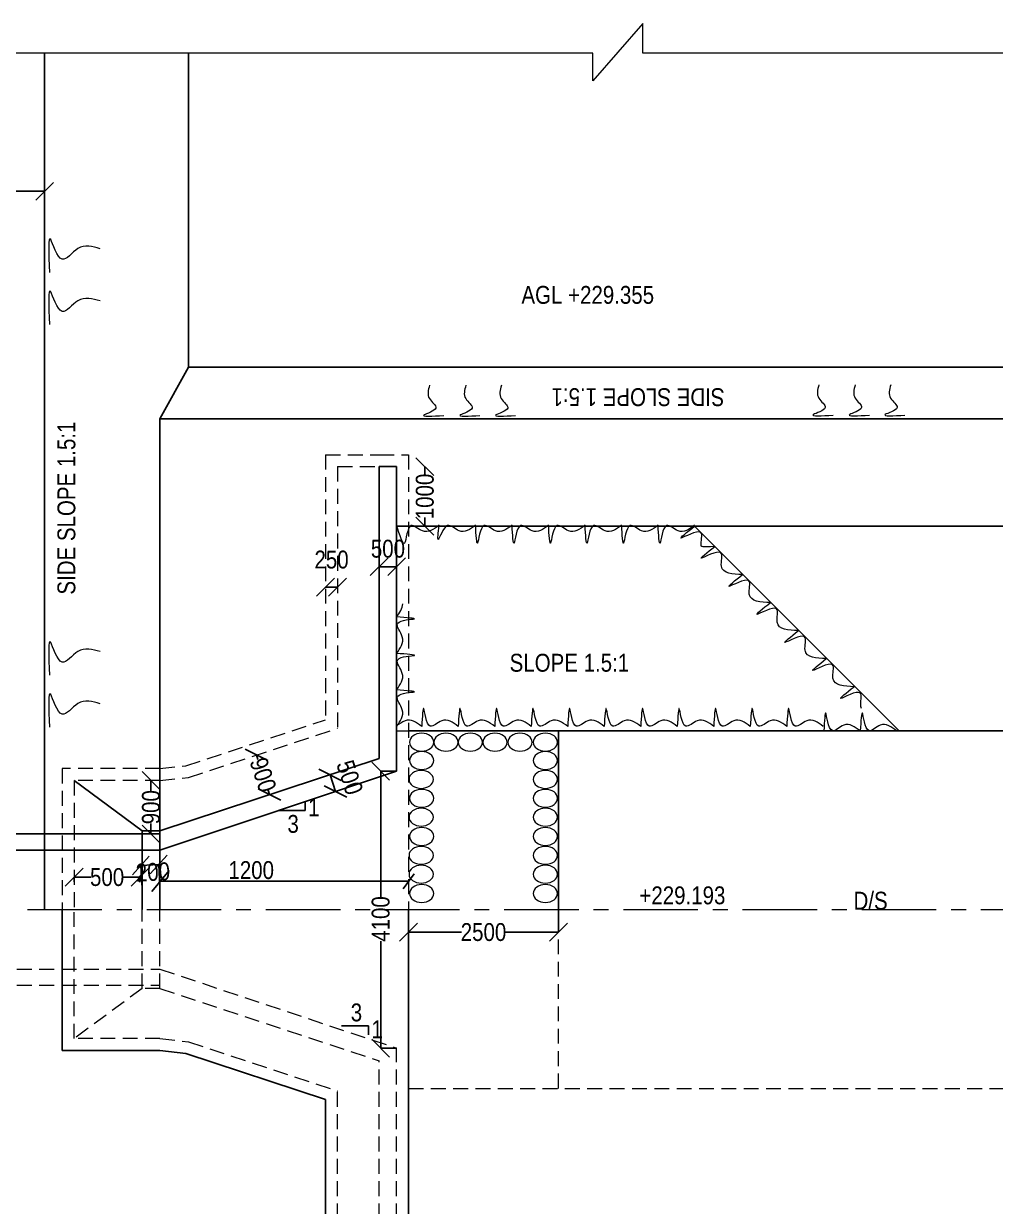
# Model space of a CAD drawing. Header units: inches. Extents: x -679659 to -166014, y 467767 to 1078123.
# Drawn here: x -210514 to -194208, y 486993 to 506843 of the extents above; entities that cross this region are included whole.
import ezdxf
from ezdxf.enums import TextEntityAlignment as Align

# ---------------------------------------------------------------- set-up
doc = ezdxf.new("R2010")
doc.units = ezdxf.units.IN
doc.header["$LTSCALE"] = 1000
doc.header["$MEASUREMENT"] = 0
doc.linetypes.add('CENTER', pattern=[2, 1.25, -0.25, 0.25, -0.25])
doc.linetypes.add('HIDDEN', pattern=[0.375, 0.25, -0.125])
doc.layers.add('STEEL', color=5, linetype='Continuous')
doc.styles.add('ARIAL NARROW', font='ARIALN.TTF')
doc.dimstyles.new('STANDARD$0', dxfattribs={"dimscale": 88.888889, "dimtxt": 0.02, "dimasz": 0.02, "dimexe": 0.05, "dimexo": 0.1, "dimgap": 0.002, "dimtad": 2, "dimdec": 0, "dimzin": 1, "dimdsep": 46, "dimtxsty": 'Standard', "dimblk": 'OBLIQUE', "dimcen": 0.09, "dimadec": 0, "dimazin": 0, "dimtfac": 1, "dimtdec": 4, "dimtofl": 0, "dimtmove": 0, "dimatfit": 3, "dimfxl": 1, "dimtolj": 1, "dimtzin": 1, "dimarcsym": 0})

# ---------------------------------------------------------------- blocks, each defined once
blk = doc.blocks.new('_Oblique')
at = {"color": 0, "linetype": 'ByBlock', "lineweight": -2}
blk.add_line((-0.5, -0.5), (0.5, 0.5), dxfattribs=at)
blk = doc.blocks.new('*D52')
at = {"layer": 'Defpoints', "color": 0, "transparency": 16777216}
for p in [(-203781, 499408), (-203781, 499408), (-203781, 498408)]:
    blk.add_point(p, dxfattribs=at)
at = {"layer": 'STEEL', "color": 0, "lineweight": -2, "transparency": 16777216}
for p, q in [((-203782, 499408), (-203783, 499408)), ((-203781, 499408), (-203781, 499264)), ((-203781, 498408), (-203781, 498553)), ((-203782, 498408), (-203783, 498408))]:
    blk.add_line(p, q, dxfattribs=at)
at = {"layer": 'STEEL', "color": 0, "lineweight": -2, "transparency": 16777216, "xscale": 300, "yscale": 300, "zscale": 300}
for p, rotation in [((-203781, 499408), 90), ((-203781, 498408), 270)]:
    blk.add_blockref('_Oblique', p, dxfattribs=dict(at, rotation=rotation))
at = {"layer": 'STEEL', "color": 0, "lineweight": 9, "transparency": 16777216, "insert": (-203781, 498908), "char_height": 300, "attachment_point": 5, "rotation": 90, "style": 'ARIAL NARROW'}
blk.add_mtext('\\A1;1000', dxfattribs=at)
blk = doc.blocks.new('*D68')
at = {"layer": 'Defpoints', "color": 0, "transparency": 16777216}
for p in [(-208377, 494140), (-208377, 494140), (-208377, 493243)]:
    blk.add_point(p, dxfattribs=at)
at = {"layer": 'STEEL', "color": 0, "lineweight": -2, "transparency": 16777216}
for p, q in [((-208378, 494140), (-208378, 494140)), ((-208377, 494140), (-208377, 493964)), ((-208377, 493243), (-208377, 493420)), ((-208378, 493243), (-208378, 493243))]:
    blk.add_line(p, q, dxfattribs=at)
at = {"layer": 'STEEL', "color": 0, "lineweight": -2, "transparency": 16777216, "xscale": 300, "yscale": 300, "zscale": 300}
for p, rotation in [((-208377, 494140), 90), ((-208377, 493243), 270)]:
    blk.add_blockref('_Oblique', p, dxfattribs=dict(at, rotation=rotation))
at = {"layer": 'STEEL', "color": 0, "lineweight": 9, "transparency": 16777216, "insert": (-208377, 493692), "char_height": 300, "attachment_point": 5, "rotation": 90, "style": 'ARIAL NARROW'}
blk.add_mtext('\\A1;900', dxfattribs=at)
blk = doc.blocks.new('*D69')
at = {"layer": 'Defpoints', "color": 0, "transparency": 16777216}
for p in [(-206606, 494569), (-206606, 494569), (-206387, 493904)]:
    blk.add_point(p, dxfattribs=at)
at = {"layer": 'STEEL', "color": 0, "lineweight": -2, "transparency": 16777216}
for p, q in [((-206607, 494568), (-206607, 494568)), ((-206606, 494569), (-206582, 494494)), ((-206387, 493904), (-206412, 493978)), ((-206388, 493904), (-206388, 493903))]:
    blk.add_line(p, q, dxfattribs=at)
at = {"layer": 'STEEL', "color": 0, "lineweight": -2, "transparency": 16777216, "xscale": 300, "yscale": 300, "zscale": 300}
for p, rotation in [((-206606, 494569), 108.2433428618442), ((-206387, 493904), 288.2433428618442)]:
    blk.add_blockref('_Oblique', p, dxfattribs=dict(at, rotation=rotation))
at = {"layer": 'STEEL', "color": 0, "lineweight": 9, "transparency": 16777216, "insert": (-206497, 494236), "char_height": 300, "attachment_point": 5, "rotation": 288.2433, "style": 'ARIAL NARROW'}
blk.add_mtext('\\A1;900', dxfattribs=at)
blk = doc.blocks.new('*D61')
at = {"layer": 'Defpoints', "color": 0, "transparency": 16777216}
for p in [(-205373, 494238), (-205280, 493956), (-205280, 493956)]:
    blk.add_point(p, dxfattribs=at)
at = {"layer": 'STEEL', "color": 0, "lineweight": -2, "transparency": 16777216}
for p, q in [((-205373, 494238), (-205372, 494238)), ((-205373, 494238), (-205280, 493956)), ((-205279, 493956), (-205279, 493956))]:
    blk.add_line(p, q, dxfattribs=at)
at = {"layer": 'STEEL', "color": 0, "lineweight": -2, "transparency": 16777216, "xscale": 300, "yscale": 300, "zscale": 300}
for p, rotation in [((-205373, 494238), 108.2641010362653), ((-205280, 493956), 288.2641010362653)]:
    blk.add_blockref('_Oblique', p, dxfattribs=dict(at, rotation=rotation))
at = {"layer": 'STEEL', "color": 0, "lineweight": 9, "transparency": 16777216, "insert": (-205042, 494191), "char_height": 300, "attachment_point": 5, "rotation": 288.2641, "style": 'ARIAL NARROW'}
blk.add_mtext('\\A1;500', dxfattribs=at)
blk = doc.blocks.new('*D70')
at = {"layer": 'Defpoints', "color": 0, "transparency": 16777216}
for p in [(-205447, 497385), (-205247, 497385), (-205247, 497385)]:
    blk.add_point(p, dxfattribs=at)
at = {"layer": 'STEEL', "color": 0, "lineweight": -2, "transparency": 16777216}
for p, q in [((-205447, 497385), (-205447, 497386)), ((-205447, 497385), (-205247, 497385)), ((-205247, 497385), (-205247, 497386))]:
    blk.add_line(p, q, dxfattribs=at)
at = {"layer": 'STEEL', "color": 0, "lineweight": -2, "transparency": 16777216, "xscale": 300, "yscale": 300, "zscale": 300, "rotation": 180}
blk.add_blockref('_Oblique', (-205447, 497385), dxfattribs=at)
at = {"layer": 'STEEL', "color": 0, "lineweight": -2, "transparency": 16777216, "xscale": 300, "yscale": 300, "zscale": 300}
blk.add_blockref('_Oblique', (-205247, 497385), dxfattribs=at)
at = {"layer": 'STEEL', "color": 0, "lineweight": 9, "transparency": 16777216, "insert": (-205347, 497847), "char_height": 300, "attachment_point": 5, "style": 'ARIAL NARROW'}
blk.add_mtext('\\A1;250', dxfattribs=at)
blk = doc.blocks.new('*D62')
at = {"layer": 'Defpoints', "color": 0, "transparency": 16777216}
for p in [(-204547, 497729), (-204255, 497729), (-204255, 497729)]:
    blk.add_point(p, dxfattribs=at)
at = {"layer": 'STEEL', "color": 0, "lineweight": -2, "transparency": 16777216}
for p, q in [((-204547, 497729), (-204547, 497730)), ((-204547, 497729), (-204255, 497729)), ((-204255, 497729), (-204255, 497730))]:
    blk.add_line(p, q, dxfattribs=at)
at = {"layer": 'STEEL', "color": 0, "lineweight": -2, "transparency": 16777216, "xscale": 300, "yscale": 300, "zscale": 300}
for p, rotation in [((-204547, 497729), 180.0517430263183), ((-204255, 497729), 0.05174302631829449)]:
    blk.add_blockref('_Oblique', p, dxfattribs=dict(at, rotation=rotation))
at = {"layer": 'STEEL', "color": 0, "lineweight": 9, "transparency": 16777216, "insert": (-204401, 498029), "char_height": 300, "attachment_point": 5, "rotation": 0.0517, "style": 'ARIAL NARROW'}
blk.add_mtext('\\A1;500', dxfattribs=at)
blk = doc.blocks.new('*D63')
at = {"layer": 'Defpoints', "color": 0, "transparency": 16777216}
for p in [(-204255, 498409), (-199255, 498409), (-199255, 498409)]:
    blk.add_point(p, dxfattribs=at)
at = {"layer": 'STEEL', "color": 0, "lineweight": -2, "transparency": 16777216}
for p, q in [((-204255, 498418), (-204255, 498414)), ((-204255, 498409), (-199255, 498409)), ((-199255, 498418), (-199255, 498414))]:
    blk.add_line(p, q, dxfattribs=at)
at = {"layer": 'STEEL', "color": 0, "lineweight": -2, "transparency": 16777216, "xscale": 1.777777777777778, "yscale": 1.777777777777778, "zscale": 1.777777777777778, "rotation": 180}
blk.add_blockref('_Oblique', (-204255, 498409), dxfattribs=at)
at = {"layer": 'STEEL', "color": 0, "lineweight": -2, "transparency": 16777216, "xscale": 1.777777777777778, "yscale": 1.777777777777778, "zscale": 1.777777777777778}
blk.add_blockref('_Oblique', (-199255, 498409), dxfattribs=at)
at = {"layer": 'STEEL', "color": 0, "transparency": 16777216, "insert": (-201755, 498410), "char_height": 1.78, "attachment_point": 5}
blk.add_mtext('\\A1;5000', dxfattribs=at)
blk = doc.blocks.new('*D37')
at = {"layer": 'Defpoints', "color": 0, "transparency": 16777216}
for p in [(-215162, 504029), (-210162, 504029), (-210162, 504029)]:
    blk.add_point(p, dxfattribs=at)
at = {"layer": 'STEEL', "color": 0, "lineweight": -2, "transparency": 16777216}
for p, q in [((-215162, 504029), (-215162, 504030)), ((-215162, 504029), (-213030, 504029)), ((-210162, 504029), (-212294, 504029)), ((-210162, 504029), (-210162, 504030))]:
    blk.add_line(p, q, dxfattribs=at)
at = {"layer": 'STEEL', "color": 0, "lineweight": -2, "transparency": 16777216, "xscale": 300, "yscale": 300, "zscale": 300, "rotation": 180}
blk.add_blockref('_Oblique', (-215162, 504029), dxfattribs=at)
at = {"layer": 'STEEL', "color": 0, "lineweight": -2, "transparency": 16777216, "xscale": 300, "yscale": 300, "zscale": 300}
blk.add_blockref('_Oblique', (-210162, 504029), dxfattribs=at)
at = {"layer": 'STEEL', "color": 0, "lineweight": 9, "transparency": 16777216, "insert": (-212662, 504029), "char_height": 300, "attachment_point": 5, "style": 'ARIAL NARROW'}
blk.add_mtext('\\A1;5000', dxfattribs=at)
blk = doc.blocks.new('*D31')
at = {"layer": 'Defpoints', "color": 0, "transparency": 16777216}
for p in [(-208562, 492517), (-209667, 492438), (-208562, 492436)]:
    blk.add_point(p, dxfattribs=at)
at = {"layer": 'STEEL', "color": 0, "lineweight": -2, "transparency": 16777216}
for p, q in [((-209667, 492438), (-209667, 492520)), ((-209667, 492519), (-209386, 492519)), ((-208562, 492517), (-208842, 492518)), ((-208562, 492436), (-208562, 492518))]:
    blk.add_line(p, q, dxfattribs=at)
at = {"layer": 'STEEL', "color": 0, "lineweight": -2, "transparency": 16777216, "xscale": 300, "yscale": 300, "zscale": 300}
for p, rotation in [((-209667, 492519), 179.8996884241626), ((-208562, 492517), 359.8996884241627)]:
    blk.add_blockref('_Oblique', p, dxfattribs=dict(at, rotation=rotation))
at = {"layer": 'STEEL', "color": 0, "lineweight": 9, "transparency": 16777216, "insert": (-209114, 492518), "char_height": 300, "attachment_point": 5, "rotation": 359.8997, "style": 'ARIAL NARROW'}
blk.add_mtext('\\A1;500', dxfattribs=at)
blk = doc.blocks.new('*D32')
at = {"layer": 'Defpoints', "color": 0, "transparency": 16777216}
for p in [(-208247, 492729), (-208527, 492332), (-208227, 492348)]:
    blk.add_point(p, dxfattribs=at)
at = {"layer": 'STEEL', "color": 0, "lineweight": -2, "transparency": 16777216}
for p, q in [((-208547, 492714), (-208247, 492729)), ((-208527, 492333), (-208547, 492715)), ((-208227, 492349), (-208247, 492731))]:
    blk.add_line(p, q, dxfattribs=at)
at = {"layer": 'STEEL', "color": 0, "lineweight": -2, "transparency": 16777216, "xscale": 300, "yscale": 300, "zscale": 300}
for p, rotation in [((-208247, 492729), 2.995995644838704), ((-208547, 492714), 182.9959956448388)]:
    blk.add_blockref('_Oblique', p, dxfattribs=dict(at, rotation=rotation))
at = {"layer": 'STEEL', "color": 0, "lineweight": 9, "transparency": 16777216, "insert": (-208345, 492604), "char_height": 300, "attachment_point": 5, "rotation": 2.996, "style": 'ARIAL NARROW'}
blk.add_mtext('\\A1;200', dxfattribs=at)
blk = doc.blocks.new('*D33')
at = {"layer": 'Defpoints', "color": 0, "transparency": 16777216}
for p in [(-204522, 494298), (-204255, 494298), (-204255, 489649)]:
    blk.add_point(p, dxfattribs=at)
at = {"layer": 'STEEL', "color": 0, "lineweight": -2, "transparency": 16777216}
for p, q in [((-204256, 494298), (-204523, 494298)), ((-204522, 494298), (-204522, 492188)), ((-204522, 489649), (-204522, 491443)), ((-204256, 489649), (-204523, 489649))]:
    blk.add_line(p, q, dxfattribs=at)
at = {"layer": 'STEEL', "color": 0, "lineweight": -2, "transparency": 16777216, "xscale": 300, "yscale": 300, "zscale": 300}
for p, rotation in [((-204522, 494298), 90), ((-204522, 489649), 270)]:
    blk.add_blockref('_Oblique', p, dxfattribs=dict(at, rotation=rotation))
at = {"layer": 'STEEL', "color": 0, "lineweight": 9, "transparency": 16777216, "insert": (-204522, 491816), "char_height": 300, "attachment_point": 5, "rotation": 90, "style": 'ARIAL NARROW'}
blk.add_mtext('\\A1;4100', dxfattribs=at)
blk = doc.blocks.new('*D75')
at = {"layer": 'Defpoints', "color": 0, "transparency": 16777216}
for p in [(-204055, 491973), (-201539, 491973), (-201539, 491595)]:
    blk.add_point(p, dxfattribs=at)
at = {"layer": 'STEEL', "color": 0, "lineweight": -2, "transparency": 16777216}
for p, q in [((-204055, 491973), (-204055, 491594)), ((-201539, 491973), (-201539, 491594)), ((-204055, 491595), (-203167, 491595)), ((-201539, 491595), (-202427, 491595))]:
    blk.add_line(p, q, dxfattribs=at)
at = {"layer": 'STEEL', "color": 0, "lineweight": -2, "transparency": 16777216, "xscale": 300, "yscale": 300, "zscale": 300, "rotation": 180}
blk.add_blockref('_Oblique', (-204055, 491595), dxfattribs=at)
at = {"layer": 'STEEL', "color": 0, "lineweight": -2, "transparency": 16777216, "xscale": 300, "yscale": 300, "zscale": 300}
blk.add_blockref('_Oblique', (-201539, 491595), dxfattribs=at)
at = {"layer": 'STEEL', "color": 0, "lineweight": 9, "transparency": 16777216, "insert": (-202797, 491595), "char_height": 300, "attachment_point": 5, "style": 'ARIAL NARROW'}
blk.add_mtext('\\A1;2500', dxfattribs=at)

msp = doc.modelspace()

# ---------------------------------------------------------------- linework, layer by layer
at = {"color": 0, "lineweight": 9}
for p, q in [((-200120.9, 506843.3), (-200960.9, 505883.3)), ((-200120.9, 506345.9), (-200120.9, 506843.3)), ((-200960.9, 505883.3), (-200960.9, 506345.9))]:
    msp.add_line(p, q, dxfattribs=at)
at = {"color": 0, "linetype": 'HIDDEN', "lineweight": 9}
for p, q in [((-205447.2, 499608.5), (-205447.2, 495161.2)), ((-205447.2, 499608.5), (-204547.2, 499608.5)), ((-204547.2, 499608.5), (-204054.9, 499608.5)), ((-204054.9, 499608.5), (-204054.9, 491973.5)), ((-205247.2, 499408.5), (-205247.2, 495016.5)), ((-205247.2, 499408.5), (-204547.2, 499408.5)), ((-207789.7, 494389), (-205447.2, 495161.2)), ((-207747, 494192.5), (-205247.2, 495016.5)), ((-209867, 494340.8), (-209867, 491973.5)), ((-208227, 494340.8), (-209867, 494340.8)), ((-208227, 494340.8), (-207789.7, 494389)), ((-209667, 494139.6), (-209667, 491973.5)), ((-208227, 494139.6), (-209667, 494139.6)), ((-208227, 494139.6), (-207747, 494192.5)), ((-209667, 489807.4), (-209667, 491973.5)), ((-208527, 490649.7), (-208527, 491973.5)), ((-208227, 490649.7), (-208227, 491973.5)), ((-201539, 488973.5), (-201539, 491973.5)), ((-226003, 490973.5), (-208227, 490973.5)), ((-208227, 490973.5), (-204254.9, 489649.5)), ((-226003, 490703.5), (-208227, 490703.5)), ((-208527, 490649.7), (-209667, 489807.4)), ((-208227, 490649.7), (-208527, 490649.7)), ((-208227, 490649.7), (-204547.2, 489436.8)), ((-208227, 489807.4), (-209667, 489807.4)), ((-208227, 489807.4), (-207747, 489754.5)), ((-207747, 489754.5), (-205247.2, 488930.5)), ((-204254.9, 484538.5), (-204254.9, 489649.5)), ((-204547.2, 484538.5), (-204547.2, 489436.8)), ((-205247.2, 484538.5), (-205247.2, 488930.5)), ((-204054.9, 488973.5), (-192933, 488973.5))]:
    msp.add_line(p, q, dxfattribs=at)
at = {"color": 0, "linetype": 'ByBlock', "lineweight": 9}
for p, q in [((-199254.9, 498408.5), (-195819.9, 494973.5)), ((-204254.9, 497263.5), (-204254.9, 494973.5)), ((-204254.9, 494973.5), (-203854.9, 494973.5))]:
    msp.add_line(p, q, dxfattribs=at)
at = {"color": 0, "linetype": 'CENTER', "lineweight": 9}
msp.add_line((-246449.6, 491973.5), (-189574.6, 491973.5), dxfattribs=at)
at = {"color": 0, "lineweight": 9}
for points in [[(-203543.3, 498423.6), (-203820.6, 498328.3), (-204012.5, 498419), (-204121.3, 498126), (-204254.9, 498423.6)], [(-202930.7, 498423.6), (-203207.9, 498328.3), (-203399.9, 498419), (-203555.3, 498187.1), (-203543.3, 498423.6)], [(-202318.1, 498423.6), (-202595.3, 498328.3), (-202787.3, 498419), (-202896, 498126), (-202930.7, 498423.6)], [(-201705.5, 498423.6), (-201982.7, 498328.3), (-202174.7, 498419), (-202283.4, 498126), (-202318.1, 498423.6)], [(-201092.8, 498423.6), (-201370, 498328.3), (-201562, 498419), (-201670.8, 498126), (-201705.5, 498423.6)], [(-200480.2, 498423.6), (-200757.4, 498328.3), (-200949.4, 498419), (-201058.1, 498126), (-201092.8, 498423.6)], [(-199867.6, 498423.6), (-200144.8, 498328.3), (-200336.8, 498419), (-200445.5, 498126), (-200480.2, 498423.6)], [(-199254.9, 498423.6), (-199532.2, 498328.3), (-199724.1, 498419), (-199832.9, 498126), (-199867.6, 498423.6)], [(-198448.9, 497597.3), (-198804.2, 497738), (-198813.8, 497962.2), (-199141.8, 497869.9), (-198916.9, 498067.9)], [(-197980.9, 497126.8), (-198336.2, 497267.4), (-198345.7, 497491.6), (-198673.7, 497399.3), (-198448.9, 497597.3)], [(-197512.9, 496656.2), (-197868.2, 496796.8), (-197877.7, 497021), (-198205.7, 496928.8), (-197980.9, 497126.8)], [(-204254.9, 496273.8), (-204159.6, 496551), (-204236.6, 496779), (-203957.4, 496851.7), (-204254.9, 496886.4)], [(-197044.9, 496185.6), (-197400.2, 496326.2), (-197409.7, 496550.5), (-197737.7, 496458.2), (-197512.9, 496656.2)], [(-204254.9, 495661.1), (-204159.6, 495938.3), (-204236.6, 496166.4), (-203957.4, 496239.1), (-204254.9, 496273.8)], [(-196576.9, 495715), (-196932.2, 495855.6), (-196941.7, 496079.9), (-197269.7, 495987.6), (-197044.9, 496185.6)], [(-204254.9, 495048.5), (-204159.6, 495325.7), (-204236.6, 495553.7), (-203957.4, 495626.4), (-204254.9, 495661.1)], [(-203221.8, 495048.5), (-203499.1, 495143.8), (-203691, 495053.1), (-203799.8, 495346.1), (-203834.5, 495048.5)], [(-202609.2, 495048.5), (-202886.4, 495143.8), (-203078.4, 495053.1), (-203187.1, 495346.1), (-203221.8, 495048.5)], [(-201996.6, 495048.5), (-202273.8, 495143.8), (-202465.8, 495053.1), (-202574.5, 495346.1), (-202609.2, 495048.5)], [(-201384, 495048.5), (-201661.2, 495143.8), (-201853.2, 495053.1), (-201961.9, 495346.1), (-201996.6, 495048.5)], [(-200771.3, 495048.5), (-201048.6, 495143.8), (-201240.5, 495053.1), (-201349.3, 495346.1), (-201384, 495048.5)], [(-200158.7, 495048.5), (-200435.9, 495143.8), (-200627.9, 495053.1), (-200736.6, 495346.1), (-200771.3, 495048.5)], [(-199546.1, 495048.5), (-199823.3, 495143.8), (-200015.3, 495053.1), (-200124, 495346.1), (-200158.7, 495048.5)], [(-198933.5, 495048.5), (-199210.7, 495143.8), (-199402.7, 495053.1), (-199511.4, 495346.1), (-199546.1, 495048.5)], [(-198320.8, 495048.5), (-198598, 495143.8), (-198790, 495053.1), (-198898.8, 495346.1), (-198933.5, 495048.5)], [(-197708.2, 495048.5), (-197985.4, 495143.8), (-198177.4, 495053.1), (-198286.1, 495346.1), (-198320.8, 495048.5)], [(-197095.6, 495048.5), (-197372.8, 495143.8), (-197564.8, 495053.1), (-197673.5, 495346.1), (-197708.2, 495048.5)], [(-196473.7, 494973.5), (-196750.9, 495068.8), (-196942.9, 494978.1), (-197051.6, 495271.1), (-197086.3, 494973.5)], [(-195861.1, 494973.5), (-196138.3, 495068.8), (-196330.3, 494978.1), (-196439, 495271.1), (-196473.7, 494973.5)]]:
    msp.add_spline(points, degree=3, dxfattribs=at)
for points, knots in [([(-198916.9, 498067.9), (-199136.6, 498053.4), (-199160.7, 498132.5), (-199053.4, 498445.4), (-199654.1, 498092.2), (-199382.2, 498307.7), (-199254.9, 498408.5)], [342.3117145, 342.3117145, 342.3117145, 342.3117145, 382.1225214, 606.5556373, 947.2807871, 1246.8666075, 1246.8666075, 1246.8666075, 1246.8666075]), ([(-197389.5, 496290.3), (-197394.5, 496301.1), (-197418.7, 496380.2), (-197311.4, 496693.1), (-197912.1, 496339.9), (-197640.1, 496555.4), (-197512.9, 496656.2)], [342.3117145, 342.3117145, 342.3117145, 342.3117145, 382.1225214, 606.5556373, 947.2807871, 1246.8666075, 1246.8666075, 1246.8666075, 1246.8666075]), ([(-196453.4, 495349.2), (-196458.5, 495359.9), (-196482.7, 495439.1), (-196375.4, 495751.9), (-196976.1, 495398.8), (-196704.1, 495614.2), (-196576.9, 495715)], [342.3117145, 342.3117145, 342.3117145, 342.3117145, 382.1225214, 606.5556373, 947.2807871, 1246.8666075, 1246.8666075, 1246.8666075, 1246.8666075]), ([(-203834.5, 495048.5), (-203924.9, 495114.7), (-204061.6, 495214.8), (-204212, 495078.8), (-204254.9, 495059.5)], [0, 0, 0, 0, 293.152296, 443.2351959, 443.2351959, 443.2351959, 443.2351959])]:
    msp.add_open_spline(points, degree=3, knots=knots, dxfattribs=at)
msp.add_open_spline([(-204254.9, 496886.4), (-204204.3, 496957.7), (-204153.7, 497029), (-204152.2, 497107.8)], degree=3, dxfattribs=at)
at = {"layer": 'STEEL', "color": 0, "lineweight": 9}
for p, q in [((-207529.3, 506345.9), (-216745.1, 506345.9)), ((-200960.9, 506345.9), (-207529.3, 506345.9)), ((-192933, 506345.9), (-200120.9, 506345.9)), ((-197725.9, 506345.9), (-200120.9, 506345.9))]:
    msp.add_line(p, q, dxfattribs=at)
at = {"layer": 'STEEL', "color": 0}
for p, q in [((-210162, 506345.9), (-210162, 491973.5)), ((-207747, 506345.9), (-207747, 501080.5)), ((-208227, 500208.5), (-207747, 501080.5)), ((-207747, 501080.5), (-192933, 501080.5)), ((-208227, 500208.5), (-192933, 500208.5)), ((-208227, 500208.5), (-208227, 491973.5)), ((-208227, 500208.5), (-208227, 493297.3)), ((-204547.2, 499408.5), (-204254.9, 499408.5)), ((-204547.2, 499408.5), (-204547.2, 494510.2)), ((-204254.9, 499408.5), (-204254.9, 494973.5)), ((-204254.9, 498408.5), (-192933, 498408.5)), ((-204254.9, 497263.5), (-204254.9, 494297.5)), ((-204054.9, 494973.5), (-192933, 494973.5)), ((-201539, 491973.5), (-201539, 494973.5)), ((-208227, 493297.3), (-204547.2, 494510.2)), ((-208227, 492973.5), (-204254.9, 494297.5)), ((-208527, 493297.3), (-209667, 494139.6)), ((-205791, 493635.5), (-205791, 493785.5)), ((-206241, 493635.5), (-205791, 493635.5)), ((-208527, 493297.3), (-208527, 491973.5)), ((-208227, 493297.3), (-208527, 493297.3)), ((-208227, 493297.3), (-208227, 491973.5)), ((-226003, 493243.5), (-208227, 493243.5)), ((-226003, 492973.5), (-208227, 492973.5)), ((-208069.4, 492631.5), (-208360.9, 492276.5)), ((-203959.9, 492572.5), (-204147.9, 492319.5)), ((-208227, 492448.5), (-204054.9, 492448.5)), ((-209867, 489606.2), (-209867, 491973.5)), ((-204054.9, 484338.5), (-204054.9, 491973.5)), ((-205178.4, 490021), (-204728.4, 490021)), ((-204728.4, 490021), (-204728.4, 489871)), ((-208227, 489606.2), (-209867, 489606.2)), ((-208227, 489606.2), (-207789.7, 489558)), ((-207789.7, 489558), (-205447.2, 488785.8)), ((-205447.2, 484338.5), (-205447.2, 488785.8))]:
    msp.add_line(p, q, dxfattribs=at)
at = {"layer": 'STEEL', "color": 0, "lineweight": 9, "extrusion": (0, 0, -1)}
for centre in [(-203835.6, 494783.2), (-203427.1, 494783.2), (-203018.7, 494783.2), (-202604.8, 494783.2), (-202185.6, 494783.2), (-201758.2, 494783.2), (-203835.6, 494476.2), (-201758.2, 494476.2), (-203842.9, 494158.9), (-201758.2, 494158.9), (-203835.6, 493842.1), (-201758.2, 493842.1), (-203842.9, 493524.8), (-201758.2, 493524.8), (-203835.6, 493201.1), (-201758.2, 493201.1), (-203842.9, 492883.8), (-201758.2, 492883.8), (-203842.9, 492567.3), (-201758.2, 492567.3), (-203835.6, 492243.6), (-201758.2, 492243.6)]:
    msp.add_ellipse(centre, major_axis=(204.2, 0), ratio=0.7346809, dxfattribs=at)
at = {"layer": 'STEEL', "color": 0, "lineweight": 9}
for points in [[(-209231.5, 503065.6), (-209604.4, 503067.7), (-209868, 502888.6), (-210059.9, 503219), (-210077.9, 502669)], [(-209231.5, 502190.7), (-209604.4, 502192.8), (-209868, 502013.6), (-210059.9, 502344.1), (-210077.9, 501794.1)], [(-203703.1, 500773.1), (-203704.3, 500549.3), (-203596.8, 500391.2), (-203795.1, 500276.1), (-203465.1, 500265.3)], [(-203093.9, 500773.1), (-203095.2, 500549.3), (-202987.7, 500391.2), (-203185.9, 500276.1), (-202855.9, 500265.3)], [(-202497.6, 500773.1), (-202498.9, 500549.3), (-202391.4, 500391.2), (-202589.7, 500276.1), (-202259.7, 500265.3)], [(-197168.5, 500780.1), (-197169.8, 500556.3), (-197062.3, 500398.2), (-197260.6, 500283.1), (-196930.6, 500272.3)], [(-196559.3, 500780.1), (-196560.6, 500556.3), (-196453.1, 500398.2), (-196651.4, 500283.1), (-196321.4, 500272.3)], [(-195963.1, 500780.1), (-195964.3, 500556.3), (-195856.8, 500398.2), (-196055.1, 500283.1), (-195725.1, 500272.3)], [(-209231.5, 496304.6), (-209604.4, 496306.7), (-209868, 496127.6), (-210059.9, 496458), (-210077.9, 495908)], [(-209231.5, 495429.7), (-209604.4, 495431.8), (-209868, 495252.6), (-210059.9, 495583.1), (-210077.9, 495033.1)]]:
    msp.add_spline(points, degree=3, dxfattribs=at)

# ---------------------------------------------------------------- texts
at = {"layer": 'STEEL', "color": 0, "lineweight": 9, "style": 'ARIAL NARROW'}
for s, p in [(' AGL +229.355', (-202256.1, 502141.3)), ('SLOPE 1.5:1', (-202358.7, 495966.8)), ('1200', (-207077.5, 492486.9)), ('+229.193', (-200180.7, 492062.9)), ('D/S', (-196587.4, 491973.5))]:
    msp.add_text(s, height=300, dxfattribs=at).set_placement(p)
for rotation, p in [(180, (-198752.1, 500724.9)), (90, (-209647.1, 497261))]:
    msp.add_text('SIDE SLOPE 1.5:1', height=300, rotation=rotation, dxfattribs=at).set_placement(p)
for s, p in [('1', (-205739.5, 493839.6)), ('3', (-206087.5, 493562.2)), ('3', (-205024.9, 490398.2)), ('1', (-204676.9, 490115.7))]:
    msp.add_text(s, height=300, dxfattribs=at).set_placement(p, align=Align.TOP_LEFT)

# ---------------------------------------------------------------- dimensions: what is measured, and where the dimension line sits
at = {"layer": 'STEEL', "color": 0, "lineweight": 9}
dim = msp.add_linear_dim(base=(-210162, 504028.8), p1=(-215162, 504028.8), p2=(-210162, 504028.8), dimstyle='STANDARD$0', override={"dimscale": 1, "dimtxt": 300, "dimasz": 300, "dimexe": 1.25, "dimexo": 0.625, "dimgap": 0.625, "dimtad": 0, "dimzin": 8, "dimtxsty": 'ARIAL NARROW', "dimcen": 2.5, "dimtdec": 0, "dimtofl": 1, "dimtzin": 0}, dxfattribs=at)
dim.commit()
dim.dimension.update_dxf_attribs({"geometry": '*D37', "text_midpoint": (-212662, 504028.8)})
dim = msp.add_linear_dim(base=(-203781.4, 499408.5), p1=(-203781.4, 498408.5), p2=(-203781.4, 499408.5), angle=90, dimstyle='STANDARD$0', override={"dimscale": 1, "dimtxt": 300, "dimasz": 300, "dimexe": 1.25, "dimexo": 0.625, "dimgap": 0.625, "dimtad": 0, "dimzin": 8, "dimtxsty": 'ARIAL NARROW', "dimcen": 2.5, "dimtdec": 0, "dimtofl": 1, "dimtmove": 2, "dimtzin": 0}, dxfattribs=at)
dim.commit()
dim.dimension.update_dxf_attribs({"geometry": '*D52', "text_midpoint": (-203781.4, 498908.5)})
at = {"layer": 'STEEL', "color": 0}
dim = msp.add_linear_dim(base=(-199254.9, 498409.4), p1=(-204254.9, 498409.4), p2=(-199254.9, 498409.4), dimstyle='STANDARD$0', dxfattribs=at)
dim.commit()
dim.dimension.update_dxf_attribs({"geometry": '*D63', "text_midpoint": (-201754.9, 498410.5)})
at = {"layer": 'STEEL', "color": 0, "lineweight": 9}
for p1, p2, distance, text, picture, middle in [((-205447.2, 497384.8), (-205247.2, 497384.8), 0, '250', '*D70', (-205347.2, 497846.6)), ((-204547.2, 497728.6), (-204254.9, 497728.9), 0, '500', '*D62', (-204401.3, 498028.7)), ((-206387.1, 493903.7), (-206606.2, 494568.6), 0, '900', '*D69', (-206496.7, 494236.2)), ((-205373.1, 494238), (-205280, 493955.8), 0, '500', '*D61', (-205041.7, 494190.9)), ((-209667, 492437.8), (-208562.2, 492435.8), 81.2, '500', '*D31', (-209114.5, 492518.1)), ((-204054.9, 491973.5), (-201539, 491973.5), -378.6, '2500', '*D75', (-202797, 491594.9))]:
    dim = msp.add_aligned_dim(p1=p1, p2=p2, distance=distance, text=text, dimstyle='STANDARD$0', override={"dimscale": 1, "dimtxt": 300, "dimasz": 300, "dimexe": 1.25, "dimexo": 0.625, "dimgap": 0.625, "dimtad": 0, "dimzin": 8, "dimtxsty": 'ARIAL NARROW', "dimcen": 2.5, "dimtdec": 0, "dimtofl": 1, "dimtmove": 2, "dimtzin": 0}, dxfattribs=at)
    dim.commit()
    dim.dimension.update_dxf_attribs({"geometry": picture, "text_midpoint": middle})
dim = msp.add_linear_dim(base=(-208377, 494139.6), p1=(-208377, 493243.5), p2=(-208377, 494139.6), angle=90, text='900', dimstyle='STANDARD$0', override={"dimscale": 1, "dimtxt": 300, "dimasz": 300, "dimexe": 1.25, "dimexo": 0.625, "dimgap": 0.625, "dimtad": 0, "dimzin": 8, "dimtxsty": 'ARIAL NARROW', "dimcen": 2.5, "dimtdec": 0, "dimtofl": 1, "dimtmove": 2, "dimtzin": 0}, dxfattribs=at)
dim.commit()
dim.dimension.update_dxf_attribs({"geometry": '*D68', "text_midpoint": (-208377, 493691.6)})
for base, p1, p2, angle, text, override, picture, middle, dimtype in [((-204521.6, 494297.5), (-204254.9, 489649.5), (-204254.9, 494297.5), 90, '4100', {"dimscale": 1, "dimtxt": 300, "dimasz": 300, "dimexe": 1.25, "dimexo": 0.625, "dimgap": 0.625, "dimtad": 0, "dimlfac": 0.5, "dimzin": 8, "dimtxsty": 'ARIAL NARROW', "dimcen": 2.5, "dimtdec": 0, "dimtofl": 1, "dimtzin": 0}, '*D33', (-204521.6, 491815.5), 160), ((-208247, 492729.5), (-208527, 492332.2), (-208227, 492347.9), 2.996, '200', {"dimscale": 1, "dimtxt": 300, "dimasz": 300, "dimexe": 1.25, "dimexo": 0.625, "dimgap": 0.625, "dimtad": 0, "dimzin": 8, "dimtxsty": 'ARIAL NARROW', "dimcen": 2.5, "dimtdec": 0, "dimtofl": 1, "dimtmove": 2, "dimtzin": 0}, '*D32', (-208345.1, 492603.7), 161)]:
    dim = msp.add_linear_dim(base=base, p1=p1, p2=p2, angle=angle, text=text, dimstyle='STANDARD$0', override=override, dxfattribs=at)
    dim.commit()
    dim.dimension.update_dxf_attribs({"geometry": picture, "text_midpoint": middle, "dimtype": dimtype})

doc.saveas('drawing.dxf')
